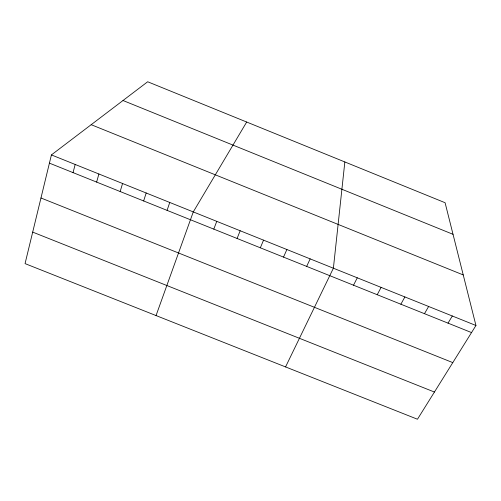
<?xml version="1.0" encoding="UTF-8"?>
<svg xmlns="http://www.w3.org/2000/svg" width="501" height="501" viewBox="0 0 501 501"><rect width="100%" height="100%" fill="white"/><g stroke="black" fill="none" stroke-linecap="round" stroke-linejoin="round"><path stroke-width="0.75" d="M344.845 161.955L333.39 268.21L285.557 366.926M51.415 154.915L25.05 263.614L417.465 419.237L475.95 325.493L445.088 202.723L147.67 81.763L51.415 154.915L475.95 325.493M73.046 172.62L75.181 164.466M96.63 182.088L98.897 173.991M120.159 191.532L122.563 183.504M143.643 200.957L146.186 192.991M167.077 210.364L169.758 202.46M156.049 315.567L193.273 211.917L246.686 122.031M213.802 229.12L216.751 221.348M237.086 238.47L240.173 230.754M260.332 247.801L263.551 240.148M283.528 257.107L286.879 249.523M306.675 266.4L310.157 258.879M353.524 285.207L357.276 277.811M377.222 294.72L381.111 287.386M400.875 304.213L404.896 296.943M424.479 313.689L428.631 306.48M448.026 323.139L452.315 315.993M32.69 232.107L434.43 392.039M40.969 197.989L452.791 362.611M49.417 163.138L471.529 332.576M91.182 124.693L463.243 274.936M123.002 100.507L453.029 234.318"/></g></svg>
